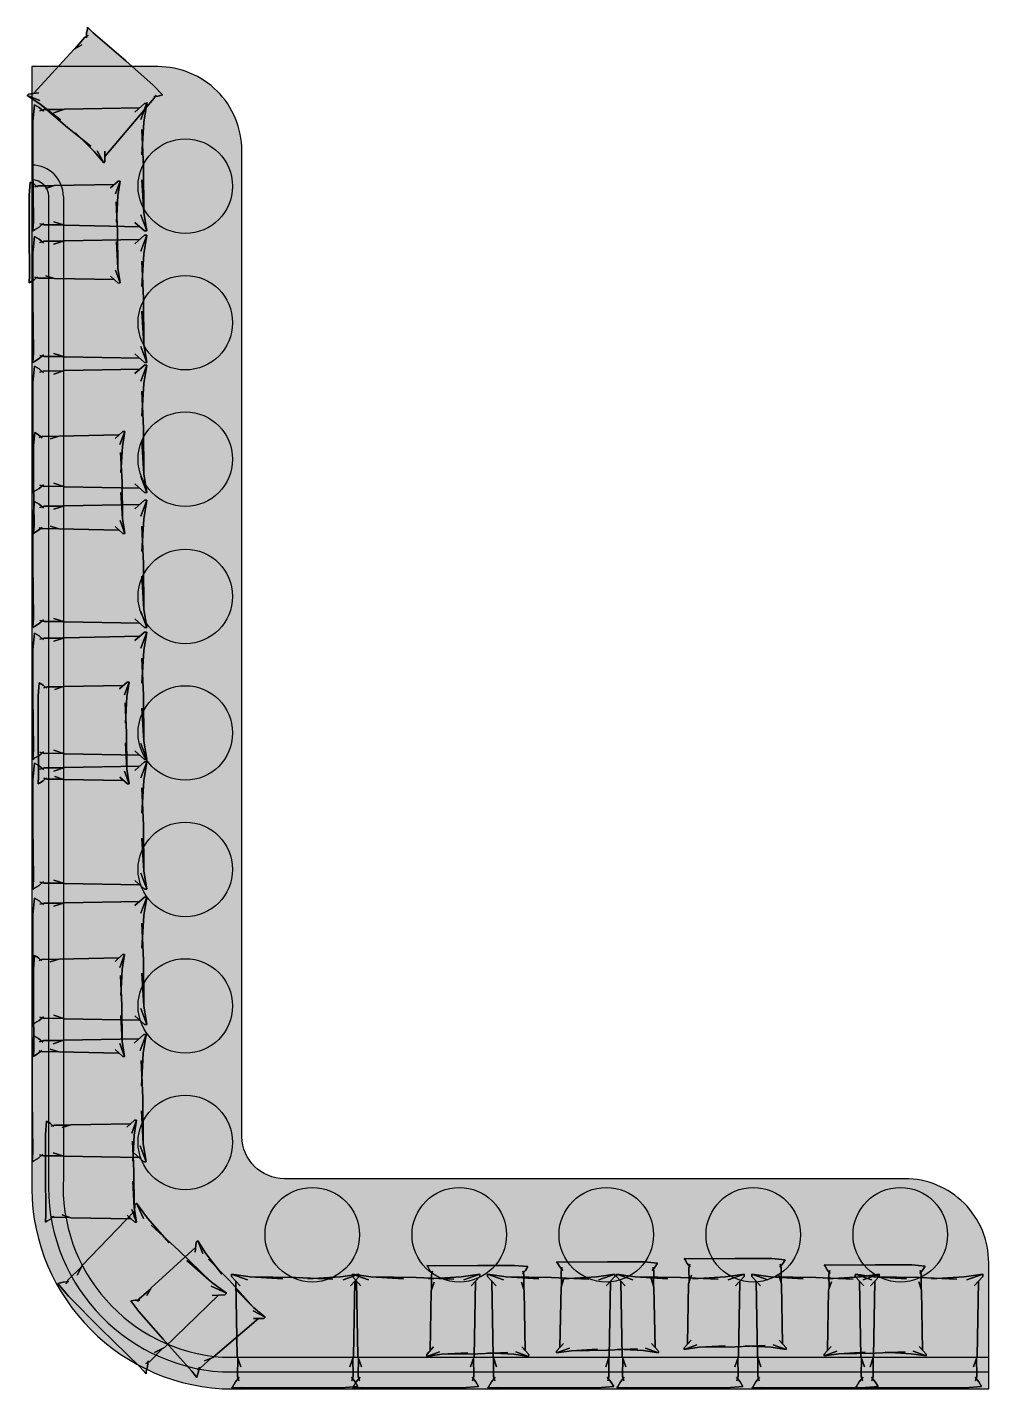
# Model space of a CAD drawing. Header units: millimetres. Extents: x -1 to 5416, y -1238 to 1407.
# Drawn here: x 411.4 to 415.98, y 1380.25 to 1386.74 of the extents above; entities that cross this region are included whole.
import ezdxf

# ---------------------------------------------------------------- set-up
doc = ezdxf.new("R2010")
doc.units = ezdxf.units.MM
doc.header["$MEASUREMENT"] = 0
doc.layers.add('A-FURN', color=32, linetype='Continuous')
doc.layers.add('H-BLOCKS', color=7, linetype='Continuous', true_color=0xffffff)

# ---------------------------------------------------------------- blocks, each defined once
blk = doc.blocks.new('COJÍN 1')
at = {"layer": 'H-BLOCKS'}
h = blk.add_hatch(color=256, dxfattribs=at)
h.dxf.hatch_style = 1
h.paths.add_polyline_path([(57.7332, 36.67), (57.7272, 36.7358), (57.7085, 36.7249), (57.696, 36.7144), (57.6877, 36.7168), (57.6131, 36.7162), (57.6073, 36.7181), (57.3071, 36.7235), (57.288, 36.7407), (57.2787, 36.7405), (57.29, 36.6664), (57.2957, 36.5698), (57.2919, 36.487), (57.2899, 36.3061), (57.2786, 36.232), (57.2879, 36.2318), (57.307, 36.249), (57.6072, 36.2544), (57.613, 36.2564), (57.6877, 36.2557), (57.6959, 36.2581), (57.7085, 36.2476), (57.7271, 36.2366), (57.7331, 36.232), (57.731, 36.2712), (57.7332, 36.4862)])
for p, q in [((57.2787, 36.7405, -0.05), (57.288, 36.7407, -0.05)), ((57.288, 36.7407, 0.05), (57.2787, 36.7405, 0.05)), ((57.2787, 36.7405), (57.288, 36.7407)), ((57.2787, 36.7405, -0.05), (57.302, 36.6767, -0.05)), ((57.302, 36.6767, 0.05), (57.2787, 36.7405, 0.05)), ((57.2787, 36.7405, 0.05), (57.2787, 36.7405, -0.05)), ((57.2787, 36.7405), (57.302, 36.6767)), ((57.2787, 36.7405, 0.05), (57.2787, 36.7405, -0.05)), ((57.2787, 36.7405, -0.05), (57.29, 36.6664, -0.05)), ((57.2787, 36.7405, 0.05), (57.2787, 36.7405, -0.05)), ((57.29, 36.6664, 0.05), (57.2787, 36.7405, 0.05)), ((57.2787, 36.7405), (57.29, 36.6664)), ((57.2834, 36.7406, -0.05), (57.2834, 36.7406, 0.05)), ((57.2844, 36.7035, -0.05), (57.2844, 36.7035, 0.05)), ((57.288, 36.7407, -0.05), (57.288, 36.7407, 0.05)), ((57.288, 36.7407, -0.05), (57.3262, 36.7063, -0.05)), ((57.3262, 36.7063, 0.05), (57.288, 36.7407, 0.05)), ((57.288, 36.7407, 0.05), (57.288, 36.7407, -0.05)), ((57.288, 36.7407), (57.3262, 36.7063)), ((57.2904, 36.7086, -0.05), (57.2904, 36.7086, 0.05)), ((57.3071, 36.7235, -0.05), (57.3071, 36.7235, 0.05)), ((57.3071, 36.7235, -0.05), (57.6073, 36.7181, -0.05)), ((57.3071, 36.7235, 0.05), (57.3071, 36.7235, -0.05)), ((57.6073, 36.7181, 0.05), (57.3071, 36.7235, 0.05)), ((57.3071, 36.7235), (57.6073, 36.7181)), ((57.3253, 36.7208, -0.05), (57.3253, 36.7208, 0.05)), ((57.3262, 36.7063, -0.05), (57.3262, 36.7063, 0.05)), ((57.6494, 36.7041, 0.05), (57.6073, 36.7181, 0.05)), ((57.6073, 36.7181, -0.05), (57.6494, 36.7041, -0.05)), ((57.6073, 36.7181, -0.05), (57.6073, 36.7181, 0.05)), ((57.6073, 36.7181), (57.6494, 36.7041)), ((57.6131, 36.7162, -0.05), (57.6877, 36.7168, -0.05)), ((57.6877, 36.7168, 0.05), (57.6131, 36.7162, 0.05)), ((57.6131, 36.7162), (57.6877, 36.7168)), ((57.6184, 36.7144, 0.05), (57.6184, 36.7144, -0.05)), ((57.6237, 36.7163, 0.05), (57.6237, 36.7163, -0.05)), ((57.6283, 36.7111, -0.05), (57.6283, 36.7111, 0.05)), ((57.6494, 36.7041, -0.05), (57.6494, 36.7041, 0.05)), ((57.6557, 36.7166, -0.05), (57.6557, 36.7166, 0.05)), ((57.7049, 36.7117, 0.05), (57.6877, 36.7168, 0.05)), ((57.6877, 36.7168, -0.05), (57.7049, 36.7117, -0.05)), ((57.6877, 36.7168, -0.05), (57.6877, 36.7168, 0.05)), ((57.6877, 36.7168), (57.7049, 36.7117)), ((57.6907, 36.71, 0.05), (57.7085, 36.7249, 0.05)), ((57.7085, 36.7249, -0.05), (57.6907, 36.71, -0.05)), ((57.7085, 36.7249), (57.6907, 36.71)), ((57.6907, 36.71, -0.05), (57.6907, 36.71, 0.05)), ((57.6963, 36.7143, -0.05), (57.6963, 36.7143, 0.05)), ((57.6996, 36.7174, -0.05), (57.6996, 36.7174, 0.05)), ((57.7049, 36.7117, -0.05), (57.7049, 36.7117, 0.05)), ((57.7272, 36.7358, -0.05), (57.7085, 36.7249, -0.05)), ((57.7085, 36.7249, 0.05), (57.7272, 36.7358, 0.05)), ((57.7272, 36.7358), (57.7085, 36.7249)), ((57.7085, 36.7249, -0.05), (57.7085, 36.7249, 0.05)), ((57.7179, 36.7304, -0.05), (57.7179, 36.7304, 0.05)), ((57.7272, 36.7358, 0.05), (57.7272, 36.7358, -0.05)), ((57.7272, 36.7358, -0.05), (57.7332, 36.67, -0.05)), ((57.7332, 36.67, 0.05), (57.7272, 36.7358, 0.05)), ((57.7272, 36.7358, 0.05), (57.7272, 36.7358, -0.05)), ((57.7272, 36.7358), (57.7332, 36.67)), ((57.7302, 36.7029, -0.05), (57.7302, 36.7029, 0.05)), ((57.2977, 36.536, 0.05), (57.29, 36.6664, 0.05)), ((57.29, 36.6664, -0.05), (57.2977, 36.536, -0.05)), ((57.29, 36.6664, -0.05), (57.29, 36.6664, 0.05)), ((57.29, 36.6664), (57.2977, 36.536)), ((57.302, 36.6767, -0.05), (57.302, 36.6767, 0.05)), ((57.7332, 36.67, -0.05), (57.7332, 36.67, 0.05)), ((57.7332, 36.67, 0.05), (57.7332, 36.4862, 0.05)), ((57.7332, 36.4862, -0.05), (57.7332, 36.67, -0.05)), ((57.7332, 36.4862), (57.7332, 36.67)), ((57.7332, 36.67, -0.05), (57.7332, 36.67, 0.05)), ((57.2987, 36.6367, 0.05), (57.2919, 36.487, 0.05)), ((57.2919, 36.487, -0.05), (57.2987, 36.6367, -0.05)), ((57.2919, 36.487), (57.2987, 36.6367)), ((57.2938, 36.6012, -0.05), (57.2938, 36.6012, 0.05)), ((57.2987, 36.6367, -0.05), (57.2987, 36.6367, 0.05)), ((57.2953, 36.5619, -0.05), (57.2953, 36.5619, 0.05)), ((57.2977, 36.536, -0.05), (57.2977, 36.536, 0.05)), ((57.2899, 36.3061, -0.05), (57.2919, 36.487, -0.05)), ((57.2919, 36.487, 0.05), (57.2899, 36.3061, 0.05)), ((57.2899, 36.3061), (57.2919, 36.487)), ((57.2919, 36.487, -0.05), (57.2919, 36.487, 0.05)), ((57.7332, 36.4862, 0.05), (57.731, 36.2712, 0.05)), ((57.731, 36.2712, -0.05), (57.7332, 36.4862, -0.05)), ((57.731, 36.2712), (57.7332, 36.4862)), ((57.7332, 36.4862, -0.05), (57.7332, 36.4862, 0.05)), ((57.2976, 36.4366, 0.05), (57.2899, 36.3061, 0.05)), ((57.2899, 36.3061, -0.05), (57.2976, 36.4366, -0.05)), ((57.2899, 36.3061), (57.2976, 36.4366)), ((57.2976, 36.4366, -0.05), (57.2976, 36.4366, 0.05)), ((57.2909, 36.3966, -0.05), (57.2909, 36.3966, 0.05)), ((57.2938, 36.3713, -0.05), (57.2938, 36.3713, 0.05)), ((57.2786, 36.232, -0.05), (57.2899, 36.3061, -0.05)), ((57.2899, 36.3061, 0.05), (57.2786, 36.232, 0.05)), ((57.2786, 36.232), (57.2899, 36.3061)), ((57.2786, 36.232, -0.05), (57.3019, 36.2959, -0.05)), ((57.3019, 36.2959, 0.05), (57.2786, 36.232, 0.05)), ((57.2786, 36.232), (57.3019, 36.2959)), ((57.2843, 36.2691, -0.05), (57.2843, 36.2691, 0.05)), ((57.2879, 36.2318, -0.05), (57.3261, 36.2663, -0.05)), ((57.3261, 36.2663, 0.05), (57.2879, 36.2318, 0.05)), ((57.2879, 36.2318), (57.3261, 36.2663)), ((57.2899, 36.3061, -0.05), (57.2899, 36.3061, 0.05)), ((57.2899, 36.3061, 0.05), (57.2899, 36.3061, -0.05)), ((57.2903, 36.2639, -0.05), (57.2903, 36.2639, 0.05)), ((57.3019, 36.2959, -0.05), (57.3019, 36.2959, 0.05)), ((57.3261, 36.2663, -0.05), (57.3261, 36.2663, 0.05)), ((57.6493, 36.2684, 0.05), (57.6072, 36.2544, 0.05)), ((57.6072, 36.2544, -0.05), (57.6493, 36.2684, -0.05)), ((57.6072, 36.2544), (57.6493, 36.2684)), ((57.6493, 36.2684, -0.05), (57.6493, 36.2684, 0.05)), ((57.6907, 36.2625, -0.05), (57.6907, 36.2625, 0.05)), ((57.6907, 36.2625, 0.05), (57.7085, 36.2476, 0.05)), ((57.7085, 36.2476, -0.05), (57.6907, 36.2625, -0.05)), ((57.7085, 36.2476), (57.6907, 36.2625)), ((57.7331, 36.232, -0.05), (57.731, 36.2712, -0.05)), ((57.731, 36.2712, 0.05), (57.7331, 36.232, 0.05)), ((57.731, 36.2712, -0.05), (57.731, 36.2712, 0.05)), ((57.7331, 36.232), (57.731, 36.2712)), ((57.2786, 36.232), (57.2879, 36.2318)), ((57.2786, 36.232, 0.05), (57.2786, 36.232, -0.05)), ((57.2786, 36.232, 0.05), (57.2786, 36.232, -0.05)), ((57.2786, 36.232, -0.05), (57.2879, 36.2318, -0.05)), ((57.2879, 36.2318, 0.05), (57.2786, 36.232, 0.05)), ((57.2786, 36.232, 0.05), (57.2786, 36.232, -0.05)), ((57.2833, 36.2319, -0.05), (57.2833, 36.2319, 0.05)), ((57.2879, 36.2318, 0.05), (57.2879, 36.2318, -0.05)), ((57.2879, 36.2318, -0.05), (57.2879, 36.2318, 0.05)), ((57.307, 36.249, -0.05), (57.6072, 36.2544, -0.05)), ((57.6072, 36.2544, 0.05), (57.307, 36.249, 0.05)), ((57.307, 36.249), (57.6072, 36.2544)), ((57.307, 36.249, -0.05), (57.307, 36.249, 0.05)), ((57.307, 36.249, 0.05), (57.307, 36.249, -0.05)), ((57.3253, 36.2517, -0.05), (57.3253, 36.2517, 0.05)), ((57.6072, 36.2544, -0.05), (57.6072, 36.2544, 0.05)), ((57.613, 36.2564, -0.05), (57.6877, 36.2557, -0.05)), ((57.6877, 36.2557, 0.05), (57.613, 36.2564, 0.05)), ((57.613, 36.2564), (57.6877, 36.2557)), ((57.6183, 36.2581, -0.05), (57.6183, 36.2581, 0.05)), ((57.6236, 36.2563, 0.05), (57.6236, 36.2563, -0.05)), ((57.6282, 36.2614, -0.05), (57.6282, 36.2614, 0.05)), ((57.6556, 36.256, -0.05), (57.6556, 36.256, 0.05)), ((57.7048, 36.2608, 0.05), (57.6877, 36.2557, 0.05)), ((57.6877, 36.2557, -0.05), (57.7048, 36.2608, -0.05)), ((57.6877, 36.2557), (57.7048, 36.2608)), ((57.6877, 36.2557, -0.05), (57.6877, 36.2557, 0.05)), ((57.6962, 36.2582, -0.05), (57.6962, 36.2582, 0.05)), ((57.6996, 36.2551, -0.05), (57.6996, 36.2551, 0.05)), ((57.7048, 36.2608, -0.05), (57.7048, 36.2608, 0.05)), ((57.7271, 36.2366, -0.05), (57.7085, 36.2476, -0.05)), ((57.7085, 36.2476, 0.05), (57.7271, 36.2366, 0.05)), ((57.7085, 36.2476, -0.05), (57.7085, 36.2476, 0.05)), ((57.7271, 36.2366), (57.7085, 36.2476)), ((57.7178, 36.2421, -0.05), (57.7178, 36.2421, 0.05)), ((57.7271, 36.2366, 0.05), (57.7271, 36.2366, -0.05)), ((57.7271, 36.2366, -0.05), (57.7331, 36.232, -0.05)), ((57.7271, 36.2366, 0.05), (57.7271, 36.2366, -0.05)), ((57.7331, 36.232, 0.05), (57.7271, 36.2366, 0.05)), ((57.7271, 36.2366), (57.7331, 36.232)), ((57.7301, 36.2343, -0.05), (57.7301, 36.2343, 0.05)), ((57.7321, 36.2516, -0.05), (57.7321, 36.2516, 0.05)), ((57.7331, 36.232, -0.05), (57.7331, 36.232, 0.05))]:
    blk.add_line(p, q)
blk = doc.blocks.new('B-1.01 PLAN')
at = {"layer": 'H-BLOCKS'}
h = blk.add_hatch(color=256, dxfattribs=at)
h.dxf.hatch_style = 1
edge = h.paths.add_edge_path()
edge.add_arc((0.6172, 5.8954), 0.4, 1.09813, 89.77682)
edge.add_line((0.6188, 6.2954), (0.0171, 6.2954))
edge.add_line((0.0171, 6.2954), (0.0172, 0.9997))
edge.add_arc((0.98, 0.9618), 0.9635, 177.74471, 266.61654)
edge.add_line((0.9232, -0.0001), (4.5737, -0.0001))
edge.add_line((4.5737, -0.0001), (4.5737, 0.5999))
edge.add_arc((4.1737, 0.5999), 0.4, 0, 90)
edge.add_line((4.1737, 0.9999), (1.2211, 0.9999))
edge.add_arc((1.2211, 1.2038), 0.2039, 181.08959, 270, ccw=False)
edge.add_line((1.0172, 1.1999), (1.0171, 5.9031))
for points in [[(0.017, 6.2954), (0.0172, 0.9997, 0.408458), (0.9232, -0.0001), (4.5737, -0.0001), (4.5737, 0.5999, 0.414214), (4.1737, 0.9999), (1.2195, 0.9999, -0.406358), (1.0172, 1.1999), (1.0172, 5.8956, 0.414214), (0.6171, 6.2954), (0.017, 6.2954)], [(0.0972, 5.6765), (0.0972, 1.0031, 0.409481), (0.9246, 0.0799), (4.5737, 0.0799)], [(0.1672, 5.6765), (0.1672, 1.0062, 0.410581), (0.9258, 0.1499), (4.5737, 0.1499)]]:
    blk.add_lwpolyline(points, format="xyb")
for centre in [(0.7479, 5.7261), (0.7479, 5.0761), (0.7479, 4.4261), (0.7479, 3.7726), (0.7479, 3.1226), (0.7479, 2.4726), (0.7479, 1.8226), (0.7479, 1.1726), (1.3525, 0.733), (2.0525, 0.733), (2.7525, 0.733), (3.4525, 0.733), (4.1525, 0.733)]:
    blk.add_circle(centre, 0.225)
for centre, radius in [((0.0172, 5.6765), 0.15), ((0.0174, 5.6764), 0.08)]:
    blk.add_arc(centre, radius, 0.0039, 90.0039)
for p, xscale, yscale, zscale, rotation in [((-62.068, -11.9884), -0.9540477889967512, 0.9540477889967511, 0.9540477889967524, 228.6134307576712), ((79.7985, 18.2025), -1.19255973624594, 1.19255973624594, 1.19255973624594, 44.99999999999992), ((64.976, 10.5662), -0.9540477889967524, 0.9540477889967524, 0.9540477889967524, 41.41490444476053), ((-32.6693, -54.4933), -0.9540477889967524, 0.9540477889967524, 0.9540477889967524, 270), ((-32.0513, -54.4763), -0.9540477889967524, 0.9540477889967524, 0.9540477889967524, 270), ((-31.4437, -54.4603), -0.9540477889967524, 0.9540477889967524, 0.9540477889967524, 270), ((-30.7772, -54.4907), -0.9540477889967524, 0.9540477889967524, 0.9540477889967524, 270), ((-42.2403, 68.854), 1.19255973624594, 1.19255973624594, 1.19255973624594, 270), ((-41.6653, 68.854), 1.19255973624594, 1.19255973624594, 1.19255973624594, 270), ((-41.0217, 68.854), 1.19255973624594, 1.19255973624594, 1.19255973624594, 270), ((-40.4068, 68.854), 1.19255973624594, 1.19255973624594, 1.19255973624594, 270), ((-39.7631, 68.854), 1.19255973624594, 1.19255973624594, 1.19255973624594, 270), ((-39.2702, 68.854), 1.19255973624594, 1.19255973624594, 1.19255973624594, 270)]:
    blk.add_blockref('COJÍN 1', p, dxfattribs=dict(xscale=xscale, yscale=yscale, zscale=zscale, rotation=rotation))
for p, xscale, yscale, zscale in [((68.8723, -37.6958), -1.19255973624594, 1.19255973624594, 1.19255973624594), ((55.0843, -29.3018), -0.9540477889967524, 0.9540477889967524, 0.9540477889967524), ((68.8723, -38.3226), -1.19255973624594, 1.19255973624594, 1.19255973624594), ((68.8723, -38.9409), -1.19255973624594, 1.19255973624594, 1.19255973624594), ((55.1058, -30.4946), -0.9540477889967524, 0.9540477889967524, 0.9540477889967524), ((68.8723, -39.5845), -1.19255973624594, 1.19255973624594, 1.19255973624594), ((68.8723, -40.2124), -1.19255973624594, 1.19255973624594, 1.19255973624594), ((55.1273, -31.6873), -0.9540477889967524, 0.9540477889967524, 0.9540477889967524), ((68.8723, -40.8306), -1.19255973624594, 1.19255973624594, 1.19255973624594), ((68.8723, -41.4743), -1.19255973624594, 1.19255973624594, 1.19255973624594), ((55.1051, -32.985), -0.9540477889967524, 0.9540477889967524, 0.9540477889967524), ((68.8695, -42.129), -1.19255973624594, 1.19255973624594, 1.19255973624594), ((55.1622, -33.7743), -0.9540477889967524, 0.9540477889967524, 0.9540477889967524)]:
    blk.add_blockref('COJÍN 1', p, dxfattribs=dict(xscale=xscale, yscale=yscale, zscale=zscale))

msp = doc.modelspace()

# ---------------------------------------------------------------- block references
at = {"layer": 'A-FURN'}
msp.add_blockref('B-1.01 PLAN', (411.4029, 1380.2543, 0.0596), dxfattribs=at)

doc.saveas('drawing.dxf')
